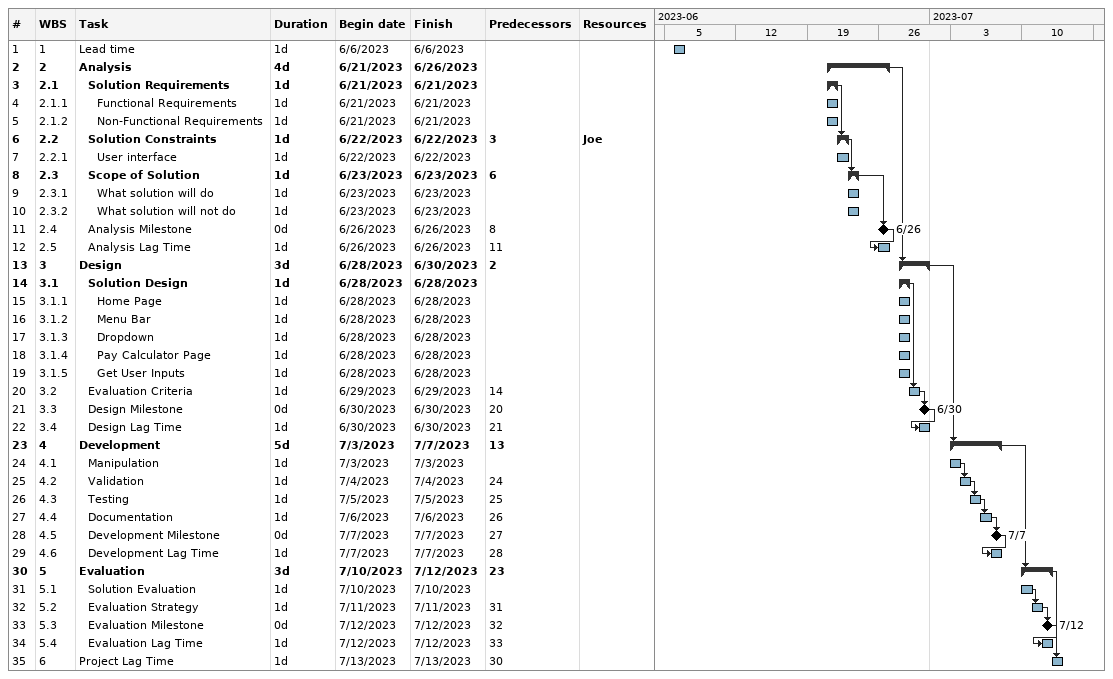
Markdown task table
| ID | WBS | Task | Duration | Start | Finish | Predecessors | Resources |
|---|---|---|---|---|---|---|---|
| 1 | 1 | Lead time | 1d | 2023-06-06 | 2023-06-06 |  |  |
| 2 | 2 | **Analysis** | 4d | 2023-06-21 | 2023-06-26 |  |  |
| 3 | 2.1 | **Solution Requirements** | 1d | 2023-06-21 | 2023-06-21 |  |  |
| 4 | 2.1.1 | Functional Requirements | 1d | 2023-06-21 | 2023-06-21 |  |  |
| 5 | 2.1.2 | Non-Functional Requirements | 1d | 2023-06-21 | 2023-06-21 |  |  |
| 6 | 2.2 | **Solution Constraints** | 1d | 2023-06-22 | 2023-06-22 | 3 | Joe |
| 7 | 2.2.1 | User interface | 1d | 2023-06-22 | 2023-06-22 |  |  |
| 8 | 2.3 | **Scope of Solution** | 1d | 2023-06-23 | 2023-06-23 | 6 |  |
| 9 | 2.3.1 | What solution will do | 1d | 2023-06-23 | 2023-06-23 |  |  |
| 10 | 2.3.2 | What solution will not do | 1d | 2023-06-23 | 2023-06-23 |  |  |
| 11 | 2.4 | Analysis Milestone | 0d | 2023-06-26 | 2023-06-26 | 8 |  |
| 12 | 2.5 | Analysis Lag Time | 1d | 2023-06-26 | 2023-06-26 | 11 |  |
| 13 | 3 | **Design** | 3d | 2023-06-28 | 2023-06-30 | 2 |  |
| 14 | 3.1 | **Solution Design** | 1d | 2023-06-28 | 2023-06-28 |  |  |
| 15 | 3.1.1 | Home Page | 1d | 2023-06-28 | 2023-06-28 |  |  |
| 16 | 3.1.2 | Menu Bar | 1d | 2023-06-28 | 2023-06-28 |  |  |
| 17 | 3.1.3 | Dropdown | 1d | 2023-06-28 | 2023-06-28 |  |  |
| 18 | 3.1.4 | Pay Calculator Page | 1d | 2023-06-28 | 2023-06-28 |  |  |
| 19 | 3.1.5 | Get User Inputs | 1d | 2023-06-28 | 2023-06-28 |  |  |
| 20 | 3.2 | Evaluation Criteria | 1d | 2023-06-29 | 2023-06-29 | 14 |  |
| 21 | 3.3 | Design Milestone | 0d | 2023-06-30 | 2023-06-30 | 20 |  |
| 22 | 3.4 | Design Lag Time | 1d | 2023-06-30 | 2023-06-30 | 21 |  |
| 23 | 4 | **Development** | 5d | 2023-07-03 | 2023-07-07 | 13 |  |
| 24 | 4.1 | Manipulation | 1d | 2023-07-03 | 2023-07-03 |  |  |
| 25 | 4.2 | Validation | 1d | 2023-07-04 | 2023-07-04 | 24 |  |
| 26 | 4.3 | Testing | 1d | 2023-07-05 | 2023-07-05 | 25 |  |
| 27 | 4.4 | Documentation | 1d | 2023-07-06 | 2023-07-06 | 26 |  |
| 28 | 4.5 | Development Milestone | 0d | 2023-07-07 | 2023-07-07 | 27 |  |
| 29 | 4.6 | Development Lag Time | 1d | 2023-07-07 | 2023-07-07 | 28 |  |
| 30 | 5 | **Evaluation** | 3d | 2023-07-10 | 2023-07-12 | 23 |  |
| 31 | 5.1 | Solution Evaluation | 1d | 2023-07-10 | 2023-07-10 |  |  |
| 32 | 5.2 | Evaluation Strategy | 1d | 2023-07-11 | 2023-07-11 | 31 |  |
| 33 | 5.3 | Evaluation Milestone | 0d | 2023-07-12 | 2023-07-12 | 32 |  |
| 34 | 5.4 | Evaluation Lag Time | 1d | 2023-07-12 | 2023-07-12 | 33 |  |
| 35 | 6 | Project Lag Time | 1d | 2023-07-13 | 2023-07-13 | 30 |  |
